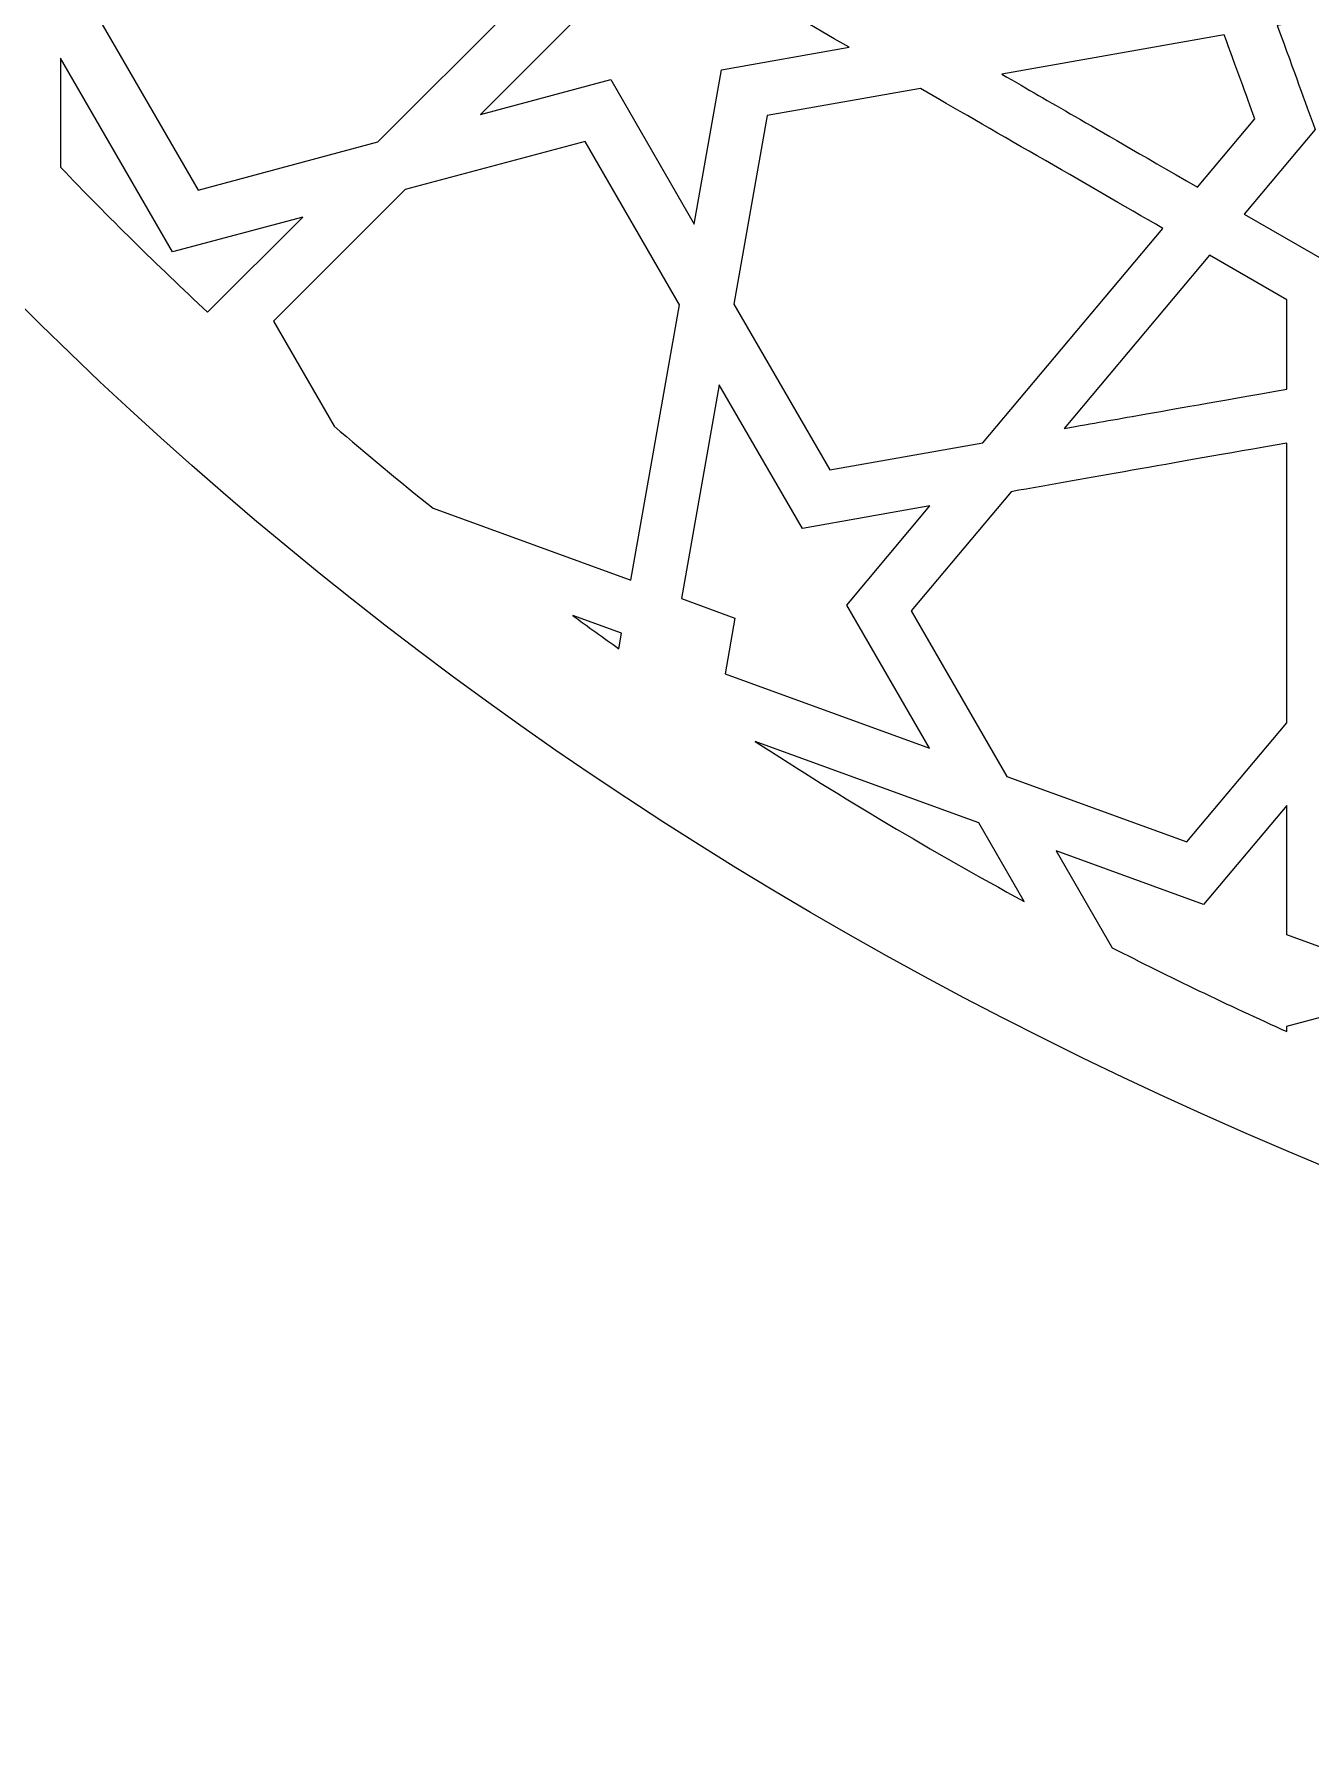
# Model space of a CAD drawing. Header units: millimetres. Extents: x -117 to 92, y -106 to 100.
# Drawn here: x -62.39 to -30.54, y -105.9 to -63.48 of the extents above; entities that cross this region are included whole.
import ezdxf

# ---------------------------------------------------------------- set-up
doc = ezdxf.new("R2010")
doc.units = ezdxf.units.MM
doc.header["$MEASUREMENT"] = 0
doc.layers.add('layer 1', color=7, linetype='Continuous')

msp = doc.modelspace()

# ---------------------------------------------------------------- linework, layer by layer
at = {"layer": 'layer 1', "color": 250}
for points, knots in [([(57.6633, -74.0462), (-35.9847, -77.3063), (-82.6981, 35.9438), (-17.6417, 100.1639), (-17.6417, 100.1639), (-115.9306, 72.747), (-116.9045, -66.9385), (-19.0207, -95.6874), (-19.0207, -95.6874), (15.7699, -105.9025), (54.2608, -97.1744), (81.3982, -70.3781), (81.3982, -70.3781), (73.7401, -72.5155), (65.72, -73.7644), (57.6633, -74.0462)], [0, 0, 0, 0, 0.2, 0.2, 0.2, 0.2, 0.4, 0.4, 0.4, 0.4, 0.6, 0.6, 0.6, 0.6, 1, 1, 1, 1]), ([(57.6633, -74.0462), (-35.9847, -77.3063), (-82.6981, 35.9438), (-17.6417, 100.1639), (-17.6417, 100.1639), (-115.9306, 72.747), (-116.9045, -66.9385), (-19.0207, -95.6874), (-19.0207, -95.6874), (15.7699, -105.9025), (54.2608, -97.1744), (81.3982, -70.3781), (81.3982, -70.3781), (73.7401, -72.5155), (65.72, -73.7644), (57.6633, -74.0462)], [0, 0, 0, 0, 0.2, 0.2, 0.2, 0.2, 0.4, 0.4, 0.4, 0.4, 0.6, 0.6, 0.6, 0.6, 1, 1, 1, 1]), ([(-61.7236, -52.464), (-61.7236, -52.464), (-53.9475, -56.9531), (-53.9475, -56.9531), (-53.9475, -56.9531), (-53.9475, -56.9531), (-50.5167, -62.8964), (-50.5167, -62.8964), (-50.5167, -62.8964), (-50.5167, -62.8964), (-53.8035, -66.1814), (-53.8035, -66.1814), (-53.8035, -66.1814), (-53.8035, -66.1814), (-58.2924, -67.3851), (-58.2924, -67.3851), (-58.2924, -67.3851), (-58.2924, -67.3851), (-61.7236, -61.4419), (-61.7236, -61.4419), (-61.7236, -61.4419), (-61.7236, -61.4419), (-61.7236, -52.464), (-61.7236, -52.464)], [0, 0, 0, 0, 0.1428571, 0.1428571, 0.1428571, 0.1428571, 0.2857143, 0.2857143, 0.2857143, 0.2857143, 0.4285714, 0.4285714, 0.4285714, 0.4285714, 0.5714286, 0.5714286, 0.5714286, 0.5714286, 0.7142857, 0.7142857, 0.7142857, 0.7142857, 1, 1, 1, 1]), ([(-61.7236, -52.464), (-61.7236, -52.464), (-53.9475, -56.9531), (-53.9475, -56.9531), (-53.9475, -56.9531), (-53.9475, -56.9531), (-50.5167, -62.8964), (-50.5167, -62.8964), (-50.5167, -62.8964), (-50.5167, -62.8964), (-53.8035, -66.1814), (-53.8035, -66.1814), (-53.8035, -66.1814), (-53.8035, -66.1814), (-58.2924, -67.3851), (-58.2924, -67.3851), (-58.2924, -67.3851), (-58.2924, -67.3851), (-61.7236, -61.4419), (-61.7236, -61.4419), (-61.7236, -61.4419), (-61.7236, -61.4419), (-61.7236, -52.464), (-61.7236, -52.464)], [0, 0, 0, 0, 0.1428571, 0.1428571, 0.1428571, 0.1428571, 0.2857143, 0.2857143, 0.2857143, 0.2857143, 0.4285714, 0.4285714, 0.4285714, 0.4285714, 0.5714286, 0.5714286, 0.5714286, 0.5714286, 0.7142857, 0.7142857, 0.7142857, 0.7142857, 1, 1, 1, 1]), ([(-48.8618, -63.1144), (-48.8618, -63.1144), (-51.6544, -58.2771), (-51.6544, -58.2771), (-51.6544, -58.2771), (-51.6544, -58.2771), (-46.8168, -61.0697), (-46.8168, -61.0697), (-46.8168, -61.0697), (-46.8168, -61.0697), (-44.1589, -58.4101), (-44.1589, -58.4101), (-44.1589, -58.4101), (-44.1589, -58.4101), (-44.8285, -62.2113), (-44.8285, -62.2113), (-44.8285, -62.2113), (-44.2281, -62.5584), (-44.1399, -62.6096), (-42.0465, -63.8178), (-42.0465, -63.8178), (-42.0465, -63.8178), (-45.2303, -64.3791), (-45.2303, -64.3791), (-45.2303, -64.3791), (-45.2303, -64.3791), (-45.9108, -68.2307), (-45.9108, -68.2307), (-45.9108, -68.2307), (-45.9108, -68.2307), (-47.9922, -64.6246), (-47.9922, -64.6246), (-47.9922, -64.6246), (-47.9922, -64.6246), (-51.2459, -65.497), (-51.2459, -65.497), (-51.2459, -65.497), (-51.2459, -65.497), (-48.8618, -63.1144), (-48.8618, -63.1144)], [0, 0, 0, 0, 0.0909091, 0.0909091, 0.0909091, 0.0909091, 0.1818182, 0.1818182, 0.1818182, 0.1818182, 0.2727273, 0.2727273, 0.2727273, 0.2727273, 0.3636364, 0.3636364, 0.3636364, 0.3636364, 0.4545455, 0.4545455, 0.4545455, 0.4545455, 0.5454545, 0.5454545, 0.5454545, 0.5454545, 0.6363636, 0.6363636, 0.6363636, 0.6363636, 0.7272727, 0.7272727, 0.7272727, 0.7272727, 0.8181818, 0.8181818, 0.8181818, 0.8181818, 1, 1, 1, 1]), ([(-48.8618, -63.1144), (-48.8618, -63.1144), (-51.6544, -58.2771), (-51.6544, -58.2771), (-51.6544, -58.2771), (-51.6544, -58.2771), (-46.8168, -61.0697), (-46.8168, -61.0697), (-46.8168, -61.0697), (-46.8168, -61.0697), (-44.1589, -58.4101), (-44.1589, -58.4101), (-44.1589, -58.4101), (-44.1589, -58.4101), (-44.8285, -62.2113), (-44.8285, -62.2113), (-44.8285, -62.2113), (-44.2281, -62.5584), (-44.1399, -62.6096), (-42.0465, -63.8178), (-42.0465, -63.8178), (-42.0465, -63.8178), (-45.2303, -64.3791), (-45.2303, -64.3791), (-45.2303, -64.3791), (-45.2303, -64.3791), (-45.9108, -68.2307), (-45.9108, -68.2307), (-45.9108, -68.2307), (-45.9108, -68.2307), (-47.9922, -64.6246), (-47.9922, -64.6246), (-47.9922, -64.6246), (-47.9922, -64.6246), (-51.2459, -65.497), (-51.2459, -65.497), (-51.2459, -65.497), (-51.2459, -65.497), (-48.8618, -63.1144), (-48.8618, -63.1144)], [0, 0, 0, 0, 0.0909091, 0.0909091, 0.0909091, 0.0909091, 0.1818182, 0.1818182, 0.1818182, 0.1818182, 0.2727273, 0.2727273, 0.2727273, 0.2727273, 0.3636364, 0.3636364, 0.3636364, 0.3636364, 0.4545455, 0.4545455, 0.4545455, 0.4545455, 0.5454545, 0.5454545, 0.5454545, 0.5454545, 0.6363636, 0.6363636, 0.6363636, 0.6363636, 0.7272727, 0.7272727, 0.7272727, 0.7272727, 0.8181818, 0.8181818, 0.8181818, 0.8181818, 1, 1, 1, 1]), ([(-23.5214, -71.6383), (-23.5214, -71.6383), (-25.2966, -73.7525), (-25.2966, -73.7525), (-25.2966, -73.7525), (-25.2966, -73.7525), (-25.303, -73.745), (-25.303, -73.745), (-25.303, -73.745), (-25.303, -73.745), (-25.3093, -73.7525), (-25.3093, -73.7525), (-25.3093, -73.7525), (-25.3093, -73.7525), (-27.0845, -71.6383), (-27.0845, -71.6383), (-27.0845, -71.6383), (-27.0845, -71.6383), (-29.7995, -72.1191), (-29.7995, -72.1191), (-29.7995, -72.1191), (-29.7995, -72.1191), (-29.7995, -69.3597), (-29.7995, -69.3597), (-29.7995, -69.3597), (-29.7995, -69.3597), (-32.1864, -67.981), (-32.1864, -67.981), (-32.1864, -67.981), (-32.1864, -67.981), (-32.186, -67.9805), (-32.186, -67.9805), (-32.186, -67.9805), (-32.186, -67.9805), (-32.1864, -67.9805), (-32.1864, -67.9805), (-32.1864, -67.9805), (-32.1864, -67.9805), (-30.4154, -65.8688), (-30.4154, -65.8688), (-30.4154, -65.8688), (-30.6825, -65.1337), (-30.9083, -64.5128), (-31.3591, -63.2763), (-31.3591, -63.2763), (-28.7292, -62.8131), (-29.1952, -62.8738), (-28.6681, -62.8738), (-28.6681, -62.8738), (-28.6678, -62.8731), (-27.6987, -60.2068), (-27.6987, -60.2068), (-27.6987, -60.2068), (-27.6987, -60.2068), (-25.303, -61.5893), (-25.303, -61.5893), (-25.303, -61.5893), (-25.303, -61.5893), (-22.9069, -60.2068), (-22.9069, -60.2068), (-22.9069, -60.2068), (-22.8522, -60.3578), (-22.0087, -62.6801), (-21.9378, -62.8738), (-21.9378, -62.8738), (-21.4108, -62.8738), (-21.8775, -62.8128), (-19.2468, -63.2763), (-19.2468, -63.2763), (-19.7372, -64.6208), (-19.9714, -65.266), (-20.1905, -65.8688), (-20.1905, -65.8688), (-20.1905, -65.8688), (-18.4196, -67.9805), (-18.4196, -67.9805), (-18.4196, -67.9805), (-18.4196, -67.9805), (-18.4199, -67.9805), (-18.4199, -67.9805), (-18.4199, -67.9805), (-18.4199, -67.9805), (-18.4196, -67.981), (-18.4196, -67.981), (-18.4196, -67.981), (-18.4196, -67.981), (-20.8061, -69.3597), (-20.8061, -69.3597), (-20.8061, -69.3597), (-20.8061, -69.3597), (-20.8061, -72.1191), (-20.8061, -72.1191), (-20.8061, -72.1191), (-20.8061, -72.1191), (-23.5214, -71.6383), (-23.5214, -71.6383)], [0, 0, 0, 0, 0.04, 0.04, 0.04, 0.04, 0.08, 0.08, 0.08, 0.08, 0.12, 0.12, 0.12, 0.12, 0.16, 0.16, 0.16, 0.16, 0.2, 0.2, 0.2, 0.2, 0.24, 0.24, 0.24, 0.24, 0.28, 0.28, 0.28, 0.28, 0.32, 0.32, 0.32, 0.32, 0.36, 0.36, 0.36, 0.36, 0.4, 0.4, 0.4, 0.4, 0.44, 0.44, 0.44, 0.44, 0.48, 0.48, 0.48, 0.48, 0.52, 0.52, 0.52, 0.52, 0.56, 0.56, 0.56, 0.56, 0.6, 0.6, 0.6, 0.6, 0.64, 0.64, 0.64, 0.64, 0.68, 0.68, 0.68, 0.68, 0.72, 0.72, 0.72, 0.72, 0.76, 0.76, 0.76, 0.76, 0.8, 0.8, 0.8, 0.8, 0.84, 0.84, 0.84, 0.84, 0.88, 0.88, 0.88, 0.88, 0.92, 0.92, 0.92, 0.92, 1, 1, 1, 1]), ([(-23.5214, -71.6383), (-23.5214, -71.6383), (-25.2966, -73.7525), (-25.2966, -73.7525), (-25.2966, -73.7525), (-25.2966, -73.7525), (-25.303, -73.745), (-25.303, -73.745), (-25.303, -73.745), (-25.303, -73.745), (-25.3093, -73.7525), (-25.3093, -73.7525), (-25.3093, -73.7525), (-25.3093, -73.7525), (-27.0845, -71.6383), (-27.0845, -71.6383), (-27.0845, -71.6383), (-27.0845, -71.6383), (-29.7995, -72.1191), (-29.7995, -72.1191), (-29.7995, -72.1191), (-29.7995, -72.1191), (-29.7995, -69.3597), (-29.7995, -69.3597), (-29.7995, -69.3597), (-29.7995, -69.3597), (-32.1864, -67.981), (-32.1864, -67.981), (-32.1864, -67.981), (-32.1864, -67.981), (-32.186, -67.9805), (-32.186, -67.9805), (-32.186, -67.9805), (-32.186, -67.9805), (-32.1864, -67.9805), (-32.1864, -67.9805), (-32.1864, -67.9805), (-32.1864, -67.9805), (-30.4154, -65.8688), (-30.4154, -65.8688), (-30.4154, -65.8688), (-30.6825, -65.1337), (-30.9083, -64.5128), (-31.3591, -63.2763), (-31.3591, -63.2763), (-28.7292, -62.8131), (-29.1952, -62.8738), (-28.6681, -62.8738), (-28.6681, -62.8738), (-28.6678, -62.8731), (-27.6987, -60.2068), (-27.6987, -60.2068), (-27.6987, -60.2068), (-27.6987, -60.2068), (-25.303, -61.5893), (-25.303, -61.5893), (-25.303, -61.5893), (-25.303, -61.5893), (-22.9069, -60.2068), (-22.9069, -60.2068), (-22.9069, -60.2068), (-22.8522, -60.3578), (-22.0087, -62.6801), (-21.9378, -62.8738), (-21.9378, -62.8738), (-21.4108, -62.8738), (-21.8775, -62.8128), (-19.2468, -63.2763), (-19.2468, -63.2763), (-19.7372, -64.6208), (-19.9714, -65.266), (-20.1905, -65.8688), (-20.1905, -65.8688), (-20.1905, -65.8688), (-18.4196, -67.9805), (-18.4196, -67.9805), (-18.4196, -67.9805), (-18.4196, -67.9805), (-18.4199, -67.9805), (-18.4199, -67.9805), (-18.4199, -67.9805), (-18.4199, -67.9805), (-18.4196, -67.981), (-18.4196, -67.981), (-18.4196, -67.981), (-18.4196, -67.981), (-20.8061, -69.3597), (-20.8061, -69.3597), (-20.8061, -69.3597), (-20.8061, -69.3597), (-20.8061, -72.1191), (-20.8061, -72.1191), (-20.8061, -72.1191), (-20.8061, -72.1191), (-23.5214, -71.6383), (-23.5214, -71.6383)], [0, 0, 0, 0, 0.04, 0.04, 0.04, 0.04, 0.08, 0.08, 0.08, 0.08, 0.12, 0.12, 0.12, 0.12, 0.16, 0.16, 0.16, 0.16, 0.2, 0.2, 0.2, 0.2, 0.24, 0.24, 0.24, 0.24, 0.28, 0.28, 0.28, 0.28, 0.32, 0.32, 0.32, 0.32, 0.36, 0.36, 0.36, 0.36, 0.4, 0.4, 0.4, 0.4, 0.44, 0.44, 0.44, 0.44, 0.48, 0.48, 0.48, 0.48, 0.52, 0.52, 0.52, 0.52, 0.56, 0.56, 0.56, 0.56, 0.6, 0.6, 0.6, 0.6, 0.64, 0.64, 0.64, 0.64, 0.68, 0.68, 0.68, 0.68, 0.72, 0.72, 0.72, 0.72, 0.76, 0.76, 0.76, 0.76, 0.8, 0.8, 0.8, 0.8, 0.84, 0.84, 0.84, 0.84, 0.88, 0.88, 0.88, 0.88, 0.92, 0.92, 0.92, 0.92, 1, 1, 1, 1]), ([(-38.234, -64.4899), (-38.234, -64.4899), (-32.6831, -63.5099), (-32.6831, -63.5099), (-32.6831, -63.5099), (-32.391, -64.3114), (-32.1303, -65.0276), (-31.9207, -65.6036), (-31.9207, -65.6036), (-31.9207, -65.6036), (-33.3505, -67.3086), (-33.3505, -67.3086), (-33.3505, -67.3086), (-36.3446, -65.5807), (-36.8691, -65.2779), (-38.234, -64.4899)], [0, 0, 0, 0, 0.2, 0.2, 0.2, 0.2, 0.4, 0.4, 0.4, 0.4, 0.6, 0.6, 0.6, 0.6, 1, 1, 1, 1]), ([(-38.234, -64.4899), (-38.234, -64.4899), (-32.6831, -63.5099), (-32.6831, -63.5099), (-32.6831, -63.5099), (-32.391, -64.3114), (-32.1303, -65.0276), (-31.9207, -65.6036), (-31.9207, -65.6036), (-31.9207, -65.6036), (-33.3505, -67.3086), (-33.3505, -67.3086), (-33.3505, -67.3086), (-36.3446, -65.5807), (-36.8691, -65.2779), (-38.234, -64.4899)], [0, 0, 0, 0, 0.2, 0.2, 0.2, 0.2, 0.4, 0.4, 0.4, 0.4, 0.6, 0.6, 0.6, 0.6, 1, 1, 1, 1]), ([(-61.7236, -66.8129), (-61.7236, -66.8129), (-61.7236, -64.0905), (-61.7236, -64.0905), (-61.7236, -64.0905), (-61.7236, -64.0905), (-58.9312, -68.9275), (-58.9312, -68.9275), (-58.9312, -68.9275), (-58.9312, -68.9275), (-55.6771, -68.0547), (-55.6771, -68.0547), (-55.6771, -68.0547), (-55.6771, -68.0547), (-58.0572, -70.4339), (-58.0572, -70.4339), (-58.0572, -70.4339), (-59.3095, -69.2598), (-60.5324, -68.0529), (-61.7236, -66.8129)], [0, 0, 0, 0, 0.1666667, 0.1666667, 0.1666667, 0.1666667, 0.3333333, 0.3333333, 0.3333333, 0.3333333, 0.5, 0.5, 0.5, 0.5, 0.6666667, 0.6666667, 0.6666667, 0.6666667, 1, 1, 1, 1]), ([(-61.7236, -66.8129), (-61.7236, -66.8129), (-61.7236, -64.0905), (-61.7236, -64.0905), (-61.7236, -64.0905), (-61.7236, -64.0905), (-58.9312, -68.9275), (-58.9312, -68.9275), (-58.9312, -68.9275), (-58.9312, -68.9275), (-55.6771, -68.0547), (-55.6771, -68.0547), (-55.6771, -68.0547), (-55.6771, -68.0547), (-58.0572, -70.4339), (-58.0572, -70.4339), (-58.0572, -70.4339), (-59.3095, -69.2598), (-60.5324, -68.0529), (-61.7236, -66.8129)], [0, 0, 0, 0, 0.1666667, 0.1666667, 0.1666667, 0.1666667, 0.3333333, 0.3333333, 0.3333333, 0.3333333, 0.5, 0.5, 0.5, 0.5, 0.6666667, 0.6666667, 0.6666667, 0.6666667, 1, 1, 1, 1]), ([(-34.2148, -68.3383), (-34.2148, -68.3383), (-38.7061, -73.691), (-38.7061, -73.691), (-38.7061, -73.691), (-38.7061, -73.691), (-42.5277, -74.3635), (-42.5277, -74.3635), (-42.5277, -74.3635), (-42.5277, -74.3635), (-44.9185, -70.2263), (-44.9185, -70.2263), (-44.9185, -70.2263), (-44.9185, -70.2263), (-44.0877, -65.5221), (-44.0877, -65.5221), (-44.0877, -65.5221), (-44.0877, -65.5221), (-40.2618, -64.848), (-40.2618, -64.848), (-40.2618, -64.848), (-38.6595, -65.774), (-36.1146, -67.2422), (-34.2148, -68.3383)], [0, 0, 0, 0, 0.1428571, 0.1428571, 0.1428571, 0.1428571, 0.2857143, 0.2857143, 0.2857143, 0.2857143, 0.4285714, 0.4285714, 0.4285714, 0.4285714, 0.5714286, 0.5714286, 0.5714286, 0.5714286, 0.7142857, 0.7142857, 0.7142857, 0.7142857, 1, 1, 1, 1]), ([(-34.2148, -68.3383), (-34.2148, -68.3383), (-38.7061, -73.691), (-38.7061, -73.691), (-38.7061, -73.691), (-38.7061, -73.691), (-42.5277, -74.3635), (-42.5277, -74.3635), (-42.5277, -74.3635), (-42.5277, -74.3635), (-44.9185, -70.2263), (-44.9185, -70.2263), (-44.9185, -70.2263), (-44.9185, -70.2263), (-44.0877, -65.5221), (-44.0877, -65.5221), (-44.0877, -65.5221), (-44.0877, -65.5221), (-40.2618, -64.848), (-40.2618, -64.848), (-40.2618, -64.848), (-38.6595, -65.774), (-36.1146, -67.2422), (-34.2148, -68.3383)], [0, 0, 0, 0, 0.1428571, 0.1428571, 0.1428571, 0.1428571, 0.2857143, 0.2857143, 0.2857143, 0.2857143, 0.4285714, 0.4285714, 0.4285714, 0.4285714, 0.5714286, 0.5714286, 0.5714286, 0.5714286, 0.7142857, 0.7142857, 0.7142857, 0.7142857, 1, 1, 1, 1]), ([(-54.8943, -73.2751), (-54.8943, -73.2751), (-56.4063, -70.656), (-56.4063, -70.656), (-56.4063, -70.656), (-56.4063, -70.656), (-53.1195, -67.3706), (-53.1195, -67.3706), (-53.1195, -67.3706), (-53.1195, -67.3706), (-48.6311, -66.1671), (-48.6311, -66.1671), (-48.6311, -66.1671), (-48.6311, -66.1671), (-46.277, -70.2448), (-46.277, -70.2448), (-46.277, -70.2448), (-46.277, -70.2448), (-47.4899, -77.1215), (-47.4899, -77.1215), (-47.4899, -77.1215), (-47.4899, -77.1215), (-52.4277, -75.3248), (-52.4277, -75.3248), (-52.4277, -75.3248), (-53.261, -74.6548), (-54.0833, -73.9718), (-54.8943, -73.2751)], [0, 0, 0, 0, 0.125, 0.125, 0.125, 0.125, 0.25, 0.25, 0.25, 0.25, 0.375, 0.375, 0.375, 0.375, 0.5, 0.5, 0.5, 0.5, 0.625, 0.625, 0.625, 0.625, 0.75, 0.75, 0.75, 0.75, 1, 1, 1, 1]), ([(-54.8943, -73.2751), (-54.8943, -73.2751), (-56.4063, -70.656), (-56.4063, -70.656), (-56.4063, -70.656), (-56.4063, -70.656), (-53.1195, -67.3706), (-53.1195, -67.3706), (-53.1195, -67.3706), (-53.1195, -67.3706), (-48.6311, -66.1671), (-48.6311, -66.1671), (-48.6311, -66.1671), (-48.6311, -66.1671), (-46.277, -70.2448), (-46.277, -70.2448), (-46.277, -70.2448), (-46.277, -70.2448), (-47.4899, -77.1215), (-47.4899, -77.1215), (-47.4899, -77.1215), (-47.4899, -77.1215), (-52.4277, -75.3248), (-52.4277, -75.3248), (-52.4277, -75.3248), (-53.261, -74.6548), (-54.0833, -73.9718), (-54.8943, -73.2751)], [0, 0, 0, 0, 0.125, 0.125, 0.125, 0.125, 0.25, 0.25, 0.25, 0.25, 0.375, 0.375, 0.375, 0.375, 0.5, 0.5, 0.5, 0.5, 0.625, 0.625, 0.625, 0.625, 0.75, 0.75, 0.75, 0.75, 1, 1, 1, 1]), ([(-36.6765, -73.3323), (-36.6765, -73.3323), (-33.0503, -69.0108), (-33.0503, -69.0108), (-33.0503, -69.0108), (-33.0503, -69.0108), (-31.1238, -70.1241), (-31.1238, -70.1241), (-31.1238, -70.1241), (-31.1238, -70.1241), (-31.1238, -72.3529), (-31.1238, -72.3529), (-31.1238, -72.3529), (-34.7945, -73.0006), (-35.1786, -73.0677), (-36.6765, -73.3323)], [0, 0, 0, 0, 0.2, 0.2, 0.2, 0.2, 0.4, 0.4, 0.4, 0.4, 0.6, 0.6, 0.6, 0.6, 1, 1, 1, 1]), ([(-36.6765, -73.3323), (-36.6765, -73.3323), (-33.0503, -69.0108), (-33.0503, -69.0108), (-33.0503, -69.0108), (-33.0503, -69.0108), (-31.1238, -70.1241), (-31.1238, -70.1241), (-31.1238, -70.1241), (-31.1238, -70.1241), (-31.1238, -72.3529), (-31.1238, -72.3529), (-31.1238, -72.3529), (-34.7945, -73.0006), (-35.1786, -73.0677), (-36.6765, -73.3323)], [0, 0, 0, 0, 0.2, 0.2, 0.2, 0.2, 0.4, 0.4, 0.4, 0.4, 0.6, 0.6, 0.6, 0.6, 1, 1, 1, 1]), ([(-46.2266, -77.581), (-46.2266, -77.581), (-45.2843, -72.2401), (-45.2843, -72.2401), (-45.2843, -72.2401), (-45.2843, -72.2401), (-43.2107, -75.8282), (-43.2107, -75.8282), (-43.2107, -75.8282), (-43.2107, -75.8282), (-40.0297, -75.2683), (-40.0297, -75.2683), (-40.0297, -75.2683), (-40.0297, -75.2683), (-42.1051, -77.742), (-42.1051, -77.742), (-42.1051, -77.742), (-42.1051, -77.742), (-40.0427, -81.318), (-40.0427, -81.318), (-40.0427, -81.318), (-40.0427, -81.318), (-45.1407, -79.4621), (-45.1407, -79.4621), (-45.1407, -79.4621), (-45.1407, -79.4621), (-44.8941, -78.0659), (-44.8941, -78.0659), (-44.8941, -78.0659), (-44.8941, -78.0659), (-46.2266, -77.581), (-46.2266, -77.581)], [0, 0, 0, 0, 0.1111111, 0.1111111, 0.1111111, 0.1111111, 0.2222222, 0.2222222, 0.2222222, 0.2222222, 0.3333333, 0.3333333, 0.3333333, 0.3333333, 0.4444444, 0.4444444, 0.4444444, 0.4444444, 0.5555556, 0.5555556, 0.5555556, 0.5555556, 0.6666667, 0.6666667, 0.6666667, 0.6666667, 0.7777778, 0.7777778, 0.7777778, 0.7777778, 1, 1, 1, 1]), ([(-46.2266, -77.581), (-46.2266, -77.581), (-45.2843, -72.2401), (-45.2843, -72.2401), (-45.2843, -72.2401), (-45.2843, -72.2401), (-43.2107, -75.8282), (-43.2107, -75.8282), (-43.2107, -75.8282), (-43.2107, -75.8282), (-40.0297, -75.2683), (-40.0297, -75.2683), (-40.0297, -75.2683), (-40.0297, -75.2683), (-42.1051, -77.742), (-42.1051, -77.742), (-42.1051, -77.742), (-42.1051, -77.742), (-40.0427, -81.318), (-40.0427, -81.318), (-40.0427, -81.318), (-40.0427, -81.318), (-45.1407, -79.4621), (-45.1407, -79.4621), (-45.1407, -79.4621), (-45.1407, -79.4621), (-44.8941, -78.0659), (-44.8941, -78.0659), (-44.8941, -78.0659), (-44.8941, -78.0659), (-46.2266, -77.581), (-46.2266, -77.581)], [0, 0, 0, 0, 0.1111111, 0.1111111, 0.1111111, 0.1111111, 0.2222222, 0.2222222, 0.2222222, 0.2222222, 0.3333333, 0.3333333, 0.3333333, 0.3333333, 0.4444444, 0.4444444, 0.4444444, 0.4444444, 0.5555556, 0.5555556, 0.5555556, 0.5555556, 0.6666667, 0.6666667, 0.6666667, 0.6666667, 0.7777778, 0.7777778, 0.7777778, 0.7777778, 1, 1, 1, 1]), ([(-40.495, -77.8831), (-40.495, -77.8831), (-38.0019, -74.9116), (-38.0019, -74.9116), (-38.0019, -74.9116), (-38.0019, -74.9116), (-38.0016, -74.9116), (-38.0016, -74.9116), (-38.0016, -74.9116), (-38.0016, -74.9116), (-38.0012, -74.9113), (-38.0012, -74.9113), (-38.0012, -74.9113), (-35.9837, -74.5539), (-34.2575, -74.2505), (-31.1238, -73.6977), (-31.1238, -73.6977), (-31.1238, -74.5847), (-31.1238, -79.8515), (-31.1238, -80.6834), (-31.1238, -80.6834), (-31.1238, -80.6834), (-33.6172, -83.6552), (-33.6172, -83.6552), (-33.6172, -83.6552), (-33.6172, -83.6552), (-38.1081, -82.0222), (-38.1081, -82.0222), (-38.1081, -82.0222), (-38.1081, -82.0222), (-40.495, -77.8831), (-40.495, -77.8831)], [0, 0, 0, 0, 0.1111111, 0.1111111, 0.1111111, 0.1111111, 0.2222222, 0.2222222, 0.2222222, 0.2222222, 0.3333333, 0.3333333, 0.3333333, 0.3333333, 0.4444444, 0.4444444, 0.4444444, 0.4444444, 0.5555556, 0.5555556, 0.5555556, 0.5555556, 0.6666667, 0.6666667, 0.6666667, 0.6666667, 0.7777778, 0.7777778, 0.7777778, 0.7777778, 1, 1, 1, 1]), ([(-40.495, -77.8831), (-40.495, -77.8831), (-38.0019, -74.9116), (-38.0019, -74.9116), (-38.0019, -74.9116), (-38.0019, -74.9116), (-38.0016, -74.9116), (-38.0016, -74.9116), (-38.0016, -74.9116), (-38.0016, -74.9116), (-38.0012, -74.9113), (-38.0012, -74.9113), (-38.0012, -74.9113), (-35.9837, -74.5539), (-34.2575, -74.2505), (-31.1238, -73.6977), (-31.1238, -73.6977), (-31.1238, -74.5847), (-31.1238, -79.8515), (-31.1238, -80.6834), (-31.1238, -80.6834), (-31.1238, -80.6834), (-33.6172, -83.6552), (-33.6172, -83.6552), (-33.6172, -83.6552), (-33.6172, -83.6552), (-38.1081, -82.0222), (-38.1081, -82.0222), (-38.1081, -82.0222), (-38.1081, -82.0222), (-40.495, -77.8831), (-40.495, -77.8831)], [0, 0, 0, 0, 0.1111111, 0.1111111, 0.1111111, 0.1111111, 0.2222222, 0.2222222, 0.2222222, 0.2222222, 0.3333333, 0.3333333, 0.3333333, 0.3333333, 0.4444444, 0.4444444, 0.4444444, 0.4444444, 0.5555556, 0.5555556, 0.5555556, 0.5555556, 0.6666667, 0.6666667, 0.6666667, 0.6666667, 0.7777778, 0.7777778, 0.7777778, 0.7777778, 1, 1, 1, 1]), ([(-48.9426, -78.0016), (-48.9426, -78.0016), (-47.7238, -78.4453), (-47.7238, -78.4453), (-47.7238, -78.4453), (-47.7238, -78.4453), (-47.7919, -78.832), (-47.7919, -78.832), (-47.7919, -78.832), (-48.1774, -78.558), (-48.5613, -78.2814), (-48.9426, -78.0016)], [0, 0, 0, 0, 0.25, 0.25, 0.25, 0.25, 0.5, 0.5, 0.5, 0.5, 1, 1, 1, 1]), ([(-48.9426, -78.0016), (-48.9426, -78.0016), (-47.7238, -78.4453), (-47.7238, -78.4453), (-47.7238, -78.4453), (-47.7238, -78.4453), (-47.7919, -78.832), (-47.7919, -78.832), (-47.7919, -78.832), (-48.1774, -78.558), (-48.5613, -78.2814), (-48.9426, -78.0016)], [0, 0, 0, 0, 0.25, 0.25, 0.25, 0.25, 0.5, 0.5, 0.5, 0.5, 1, 1, 1, 1]), ([(-44.3875, -81.1452), (-44.3875, -81.1452), (-39.0144, -83.1013), (-39.0144, -83.1013), (-39.0144, -83.1013), (-39.0144, -83.1013), (-39.014, -83.1018), (-39.014, -83.1018), (-39.014, -83.1018), (-39.014, -83.1018), (-38.8115, -83.1755), (-38.8115, -83.1755), (-38.8115, -83.1755), (-38.8115, -83.1755), (-37.6763, -85.1411), (-37.6763, -85.1411), (-37.6763, -85.1411), (-39.9665, -83.898), (-42.2053, -82.564), (-44.3875, -81.1452)], [0, 0, 0, 0, 0.1666667, 0.1666667, 0.1666667, 0.1666667, 0.3333333, 0.3333333, 0.3333333, 0.3333333, 0.5, 0.5, 0.5, 0.5, 0.6666667, 0.6666667, 0.6666667, 0.6666667, 1, 1, 1, 1]), ([(-44.3875, -81.1452), (-44.3875, -81.1452), (-39.0144, -83.1013), (-39.0144, -83.1013), (-39.0144, -83.1013), (-39.0144, -83.1013), (-39.014, -83.1018), (-39.014, -83.1018), (-39.014, -83.1018), (-39.014, -83.1018), (-38.8115, -83.1755), (-38.8115, -83.1755), (-38.8115, -83.1755), (-38.8115, -83.1755), (-37.6763, -85.1411), (-37.6763, -85.1411), (-37.6763, -85.1411), (-39.9665, -83.898), (-42.2053, -82.564), (-44.3875, -81.1452)], [0, 0, 0, 0, 0.1666667, 0.1666667, 0.1666667, 0.1666667, 0.3333333, 0.3333333, 0.3333333, 0.3333333, 0.5, 0.5, 0.5, 0.5, 0.6666667, 0.6666667, 0.6666667, 0.6666667, 1, 1, 1, 1]), ([(-35.4806, -86.2969), (-35.4806, -86.2969), (-36.8762, -83.8788), (-36.8762, -83.8788), (-36.8762, -83.8788), (-36.8762, -83.8788), (-33.1988, -85.2162), (-33.1988, -85.2162), (-33.1988, -85.2162), (-33.1988, -85.2162), (-31.1238, -82.7433), (-31.1238, -82.7433), (-31.1238, -82.7433), (-31.1238, -82.7433), (-31.1238, -85.9719), (-31.1238, -85.9719), (-31.1238, -85.9719), (-31.1238, -85.9719), (-27.5096, -87.2878), (-27.5096, -87.2878), (-27.5096, -87.2878), (-27.5096, -87.2878), (-31.1224, -88.2551), (-31.1224, -88.2551), (-31.1224, -88.2551), (-31.1224, -88.2551), (-31.1224, -88.3887), (-31.1224, -88.3887), (-31.1224, -88.3887), (-32.5921, -87.7273), (-34.0452, -87.0296), (-35.4806, -86.2969)], [0, 0, 0, 0, 0.1111111, 0.1111111, 0.1111111, 0.1111111, 0.2222222, 0.2222222, 0.2222222, 0.2222222, 0.3333333, 0.3333333, 0.3333333, 0.3333333, 0.4444444, 0.4444444, 0.4444444, 0.4444444, 0.5555556, 0.5555556, 0.5555556, 0.5555556, 0.6666667, 0.6666667, 0.6666667, 0.6666667, 0.7777778, 0.7777778, 0.7777778, 0.7777778, 1, 1, 1, 1]), ([(-35.4806, -86.2969), (-35.4806, -86.2969), (-36.8762, -83.8788), (-36.8762, -83.8788), (-36.8762, -83.8788), (-36.8762, -83.8788), (-33.1988, -85.2162), (-33.1988, -85.2162), (-33.1988, -85.2162), (-33.1988, -85.2162), (-31.1238, -82.7433), (-31.1238, -82.7433), (-31.1238, -82.7433), (-31.1238, -82.7433), (-31.1238, -85.9719), (-31.1238, -85.9719), (-31.1238, -85.9719), (-31.1238, -85.9719), (-27.5096, -87.2878), (-27.5096, -87.2878), (-27.5096, -87.2878), (-27.5096, -87.2878), (-31.1224, -88.2551), (-31.1224, -88.2551), (-31.1224, -88.2551), (-31.1224, -88.2551), (-31.1224, -88.3887), (-31.1224, -88.3887), (-31.1224, -88.3887), (-32.5921, -87.7273), (-34.0452, -87.0296), (-35.4806, -86.2969)], [0, 0, 0, 0, 0.1111111, 0.1111111, 0.1111111, 0.1111111, 0.2222222, 0.2222222, 0.2222222, 0.2222222, 0.3333333, 0.3333333, 0.3333333, 0.3333333, 0.4444444, 0.4444444, 0.4444444, 0.4444444, 0.5555556, 0.5555556, 0.5555556, 0.5555556, 0.6666667, 0.6666667, 0.6666667, 0.6666667, 0.7777778, 0.7777778, 0.7777778, 0.7777778, 1, 1, 1, 1])]:
    msp.add_open_spline(points, degree=3, knots=knots, dxfattribs=at)

doc.saveas('drawing.dxf')
